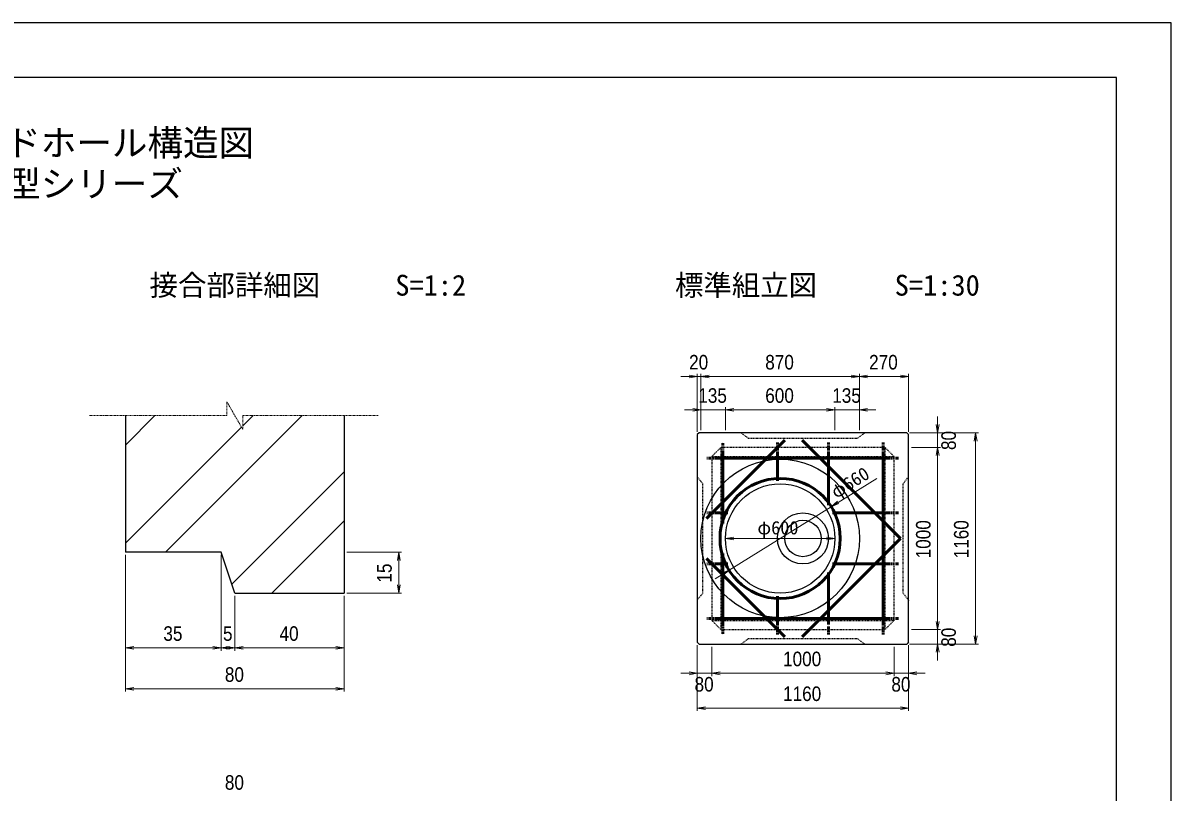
# Model space of a CAD drawing. Units: millimetres, scale not verified. Extents: x -210 to 210, y -148 to 148.
# Drawn here: x 0 to 210, y 7.8 to 148.5 of the extents above; entities that cross this region are included whole.
import ezdxf
from ezdxf.enums import TextEntityAlignment as Align

# ---------------------------------------------------------------- set-up
doc = ezdxf.new("R2010")
doc.units = ezdxf.units.MM
doc.linetypes.add('USER1', pattern=[12.95, 6.35, -3.175, 0.25, -3.175])
doc.linetypes.add('USER2', pattern=[4.7625, 3.175, -1.5875])
doc.layers.add('0-0', color=7, linetype='Continuous')
for name, color, linetype, lineweight in [('0-1_0', 9, 'Continuous', 25), ('0-2_dims', 2, 'Continuous', 13), ('0-3_pen1実線', 4, 'Continuous', 13), ('0-5_pen3実線', 7, 'Continuous', 25), ('0-6_pen4実線', 6, 'Continuous', 25), ('0-7_pen1一点', 4, 'USER1', 13), ('0-8_pen2破線', 3, 'USER2', 25), ('0-9_鉄筋１', 7, 'Continuous', 50), ('0-A_鉄筋２', 7, 'USER2', 50)]:
    doc.layers.add(name, color=color, linetype=linetype, lineweight=lineweight)
doc.styles.add('ＭＳ ゴシック', font='')
doc.styles.add('ＭＳ Ｐゴシック', font='')
doc.styles.get('ＭＳ ゴシック').set_extended_font_data('MS Gothic')
doc.styles.get('ＭＳ Ｐゴシック').set_extended_font_data('MS PGothic')

# ---------------------------------------------------------------- blocks, each defined once
blk = doc.blocks.new('部分図 1')
at = {"layer": '0-1_0'}
blk.add_lwpolyline([(0, 0), (12600, 0), (12600, 8910), (0, 8910)], close=True, dxfattribs=at)
at = {"layer": '0-2_dims'}
for p, q in [((10000, 6968.65), (9910, 6968.65)), ((10000, 6665), (10000, 6983.65)), ((10020, 6968.65), (10000, 6968.65)), ((10020, 6675), (10020, 6983.65)), ((10020, 6675), (10020, 6983.65)), ((10890, 6968.65), (10020, 6968.65)), ((10020, 6968.65), (10110, 6968.65)), ((10890, 6675), (10890, 6983.65)), ((10890, 6675), (10890, 6983.65)), ((10890, 6968.65), (11160, 6968.65)), ((11160, 6665), (11160, 6983.65)), ((10020, 6785.65), (9930, 6785.65)), ((10020, 6675), (10020, 6800.65)), ((10155, 6785.65), (10020, 6785.65)), ((10155, 6675), (10155, 6800.65)), ((10155, 6675), (10155, 6800.65)), ((10155, 6785.65), (10755, 6785.65)), ((10155, 6785.65), (10245, 6785.65)), ((10755, 6785.65), (10665, 6785.65)), ((10755, 6675), (10755, 6800.65)), ((10755, 6675), (10755, 6800.65)), ((10755, 6785.65), (10890, 6785.65)), ((10890, 6675), (10890, 6800.65)), ((10890, 6785.65), (10980, 6785.65)), ((11319.37, 6660), (11319.37, 6750)), ((11165, 6660), (11334.37, 6660)), ((11165, 6660), (11542.77, 6660)), ((11319.37, 6580), (11319.37, 6660)), ((11527.77, 5500), (11527.77, 6660)), ((11175, 6580), (11334.37, 6580)), ((11175, 6580), (11334.37, 6580)), ((11319.37, 6580), (11319.37, 6490)), ((11319.37, 6580), (11319.37, 5580)), ((6862.5, 5989.69), (6862.5, 5464.03)), ((6862.5, 5989.69), (6862.5, 5239.03)), ((7387.5, 5989.69), (7387.5, 5464.03)), ((7387.5, 5989.69), (7387.5, 5464.03)), ((8077.5, 6004.69), (8377.59, 6004.69)), ((8362.59, 6004.69), (8362.59, 5779.69)), ((7462.5, 5764.69), (7462.5, 5464.03)), ((7462.5, 5764.69), (7462.5, 5464.03)), ((8062.5, 5764.69), (8062.5, 5464.03)), ((8062.5, 5764.69), (8062.5, 5239.03)), ((8077.5, 5779.69), (8377.59, 5779.69)), ((11319.37, 5580), (11319.37, 5670)), ((11175, 5580), (11334.37, 5580)), ((11175, 5580), (11334.37, 5580)), ((11319.37, 5580), (11319.37, 5500)), ((10000, 5495), (10000, 5324.67)), ((10000, 5495), (10000, 5133.65)), ((10080, 5485), (10080, 5324.67)), ((10080, 5485), (10080, 5324.67)), ((11080, 5485), (11080, 5324.67)), ((11080, 5485), (11080, 5324.67)), ((11160, 5495), (11160, 5324.67)), ((11160, 5495), (11160, 5133.65)), ((11165, 5500), (11334.37, 5500)), ((11165, 5500), (11542.77, 5500)), ((11319.37, 5500), (11319.37, 5410)), ((7387.5, 5479.03), (6862.5, 5479.03)), ((7462.5, 5479.03), (7387.5, 5479.03)), ((7462.5, 5479.03), (8062.5, 5479.03)), ((10000, 5339.67), (9910, 5339.67)), ((10080, 5339.67), (10000, 5339.67)), ((10080, 5339.67), (10170, 5339.67)), ((10080, 5339.67), (11080, 5339.67)), ((11080, 5339.67), (10990, 5339.67)), ((11080, 5339.67), (11160, 5339.67)), ((11160, 5339.67), (11250, 5339.67)), ((8062.5, 5254.03), (6862.5, 5254.03)), ((10000, 5148.65), (11160, 5148.65))]:
    blk.add_line(p, q, dxfattribs=at)
at = {"layer": '0-2_dims', "lineweight": 18}
for p, q in [((10735.43, 6253.95), (10986.12, 6409.46)), ((10735.43, 6253.95), (10174.57, 5906.05)), ((10155, 6080), (10755, 6080)), ((10174.57, 5906.05), (10098.09, 5858.61))]:
    blk.add_line(p, q, dxfattribs=at)
at = {"layer": '0-2_dims'}
for points in [[(9955, 6961.15), (10000, 6968.65), (9955, 6976.15)], [(10065, 6976.15), (10020, 6968.65), (10065, 6961.15)], [(10065, 6976.15), (10020, 6968.65), (10065, 6961.15)], [(10845, 6961.15), (10890, 6968.65), (10845, 6976.15)], [(10935, 6976.15), (10890, 6968.65), (10935, 6961.15)], [(11115, 6961.15), (11160, 6968.65), (11115, 6976.15)], [(9975, 6778.15), (10020, 6785.65), (9975, 6793.15)], [(10200, 6793.15), (10155, 6785.65), (10200, 6778.15)], [(10200, 6793.15), (10155, 6785.65), (10200, 6778.15)], [(10710, 6778.15), (10755, 6785.65), (10710, 6793.15)], [(10710, 6778.15), (10755, 6785.65), (10710, 6793.15)], [(10935, 6793.15), (10890, 6785.65), (10935, 6778.15)], [(11311.87, 6705), (11319.37, 6660), (11326.87, 6705)], [(11535.27, 6615), (11527.77, 6660), (11520.27, 6615)], [(11326.87, 6535), (11319.37, 6580), (11311.87, 6535)], [(11326.87, 6535), (11319.37, 6580), (11311.87, 6535)], [(8370.09, 5959.69), (8362.59, 6004.69), (8355.09, 5959.69)], [(8355.09, 5824.69), (8362.59, 5779.69), (8370.09, 5824.69)], [(11311.87, 5625), (11319.37, 5580), (11326.87, 5625)], [(11311.87, 5625), (11319.37, 5580), (11326.87, 5625)], [(11520.27, 5545), (11527.77, 5500), (11535.27, 5545)], [(6907.5, 5486.53), (6862.5, 5479.03), (6907.5, 5471.53)], [(7342.5, 5471.53), (7387.5, 5479.03), (7342.5, 5486.53)], [(7432.5, 5486.53), (7387.5, 5479.03), (7432.5, 5471.53)], [(7417.5, 5471.53), (7462.5, 5479.03), (7417.5, 5486.53)], [(7507.5, 5486.53), (7462.5, 5479.03), (7507.5, 5471.53)], [(8017.5, 5471.53), (8062.5, 5479.03), (8017.5, 5486.53)], [(11326.87, 5455), (11319.37, 5500), (11311.87, 5455)], [(9955, 5332.17), (10000, 5339.67), (9955, 5347.17)], [(10125, 5347.17), (10080, 5339.67), (10125, 5332.17)], [(10125, 5347.17), (10080, 5339.67), (10125, 5332.17)], [(11035, 5332.17), (11080, 5339.67), (11035, 5347.17)], [(11035, 5332.17), (11080, 5339.67), (11035, 5347.17)], [(11205, 5347.17), (11160, 5339.67), (11205, 5332.17)], [(6907.5, 5261.53), (6862.5, 5254.03), (6907.5, 5246.53)], [(8017.5, 5246.53), (8062.5, 5254.03), (8017.5, 5261.53)], [(10045, 5156.15), (10000, 5148.65), (10045, 5141.15)], [(11115, 5141.15), (11160, 5148.65), (11115, 5156.15)]]:
    blk.add_lwpolyline(points, dxfattribs=at)
at = {"layer": '0-2_dims', "lineweight": 18}
for points in [[(10769.72, 6284.05), (10735.43, 6253.95), (10777.62, 6271.3)], [(10200, 6087.5), (10155, 6080), (10200, 6072.5)], [(10710, 6072.5), (10755, 6080), (10710, 6087.5)], [(10140.28, 5875.95), (10174.57, 5906.05), (10132.38, 5888.7)]]:
    blk.add_lwpolyline(points, dxfattribs=at)
at = {"layer": '0-3_pen1実線'}
for p, q in [((6862.5, 6593.09), (7024.1, 6754.69)), ((7082.33, 6004.69), (7832.33, 6754.69)), ((7505.8, 6697.58), (7562.92, 6754.69)), ((6862.5, 6054.28), (7499.26, 6691.03)), ((7445.91, 5829.46), (8062.5, 6446.05)), ((7665.55, 5779.69), (8062.5, 6176.65))]:
    blk.add_line(p, q, dxfattribs=at)
at = {"layer": '0-5_pen3実線'}
for p, q in [((6862.5, 6754.69), (6862.5, 6004.69)), ((8062.5, 6754.69), (8062.5, 5779.69)), ((10010, 6660), (10000, 6650)), ((10000, 6650), (10000, 5510)), ((11150, 6660), (10010, 6660)), ((11150, 6660), (11160, 6650)), ((11160, 5510), (11160, 6650)), ((7387.5, 6004.69), (6862.5, 6004.69)), ((7462.5, 5779.69), (7387.5, 6004.69)), ((7462.5, 5779.69), (8062.5, 5779.69)), ((10000, 5510), (10010, 5500)), ((10010, 5500), (11150, 5500)), ((11160, 5510), (11150, 5500))]:
    blk.add_line(p, q, dxfattribs=at)
for centre, radius in [((10455, 6080), 435), ((10455, 6080), 300), ((10580, 6080), 140), ((10580, 6080), 100)]:
    blk.add_circle(centre, radius, dxfattribs=at)
at = {"layer": '0-6_pen4実線'}
blk.add_lwpolyline([(300, 300), (12300, 300), (12300, 8610), (300, 8610)], close=True, dxfattribs=at)
at = {"layer": '0-7_pen1一点'}
for p, q in [((7419.2, 6754.69), (7419.2, 6829.69)), ((7505.8, 6679.69), (7419.2, 6829.69)), ((7419.2, 6754.69), (6662.79, 6754.69)), ((8250, 6754.69), (7505.8, 6754.69)), ((7505.8, 6754.69), (7505.8, 6679.69))]:
    blk.add_line(p, q, dxfattribs=at)
at = {"layer": '0-8_pen2破線'}
for p, q in [((10280, 6630), (10240, 6660)), ((10080, 6530), (10130, 6580)), ((11030, 6580), (10130, 6580)), ((10130, 6580), (10130, 5580)), ((11030, 6580), (11080, 6530)), ((11030, 6580), (11030, 5580)), ((10080, 6530), (10080, 5630)), ((10080, 6530), (11080, 6530)), ((11080, 5630), (11080, 6530)), ((10030, 6380), (10000, 6420)), ((10030, 5780), (10030, 6380)), ((11130, 6380), (11160, 6420)), ((11130, 5780), (11130, 6380)), ((10030, 5780), (10000, 5740)), ((11130, 5780), (11160, 5740)), ((10130, 5580), (10080, 5630)), ((10080, 5630), (11080, 5630)), ((11080, 5630), (11030, 5580)), ((10130, 5580), (11030, 5580)), ((10280, 5530), (10240, 5500)), ((10280, 5530), (10880, 5530)), ((10880, 5530), (10920, 5500))]:
    blk.add_line(p, q, dxfattribs=at)
blk.add_lwpolyline([(10280, 6630), (10880, 6630), (10920, 6660)], dxfattribs=at)
at = {"layer": '0-9_鉄筋１'}
for p, q in [((10050.31, 6189.69), (10480.76, 6620.14)), ((11116.28, 6080), (10576.14, 6620.14)), ((10140, 6557), (10140, 6162)), ((10440, 6557), (10440, 6397)), ((10720, 6557), (10720, 6262)), ((11020, 6557), (11020, 5603)), ((10103, 6520), (11057, 6520)), ((10103, 6220), (10168, 6220)), ((11057, 6220), (10742, 6220)), ((11116.28, 6080), (10576.14, 5539.86)), ((10140, 5998), (10140, 5603)), ((10050.31, 5970.31), (10480.76, 5539.86)), ((10103, 5940), (10168, 5940)), ((11057, 5940), (10742, 5940)), ((10720, 5893), (10720, 5608)), ((10440, 5763), (10440, 5603)), ((10103, 5640), (11057, 5640))]:
    blk.add_line(p, q, dxfattribs=at)
blk.add_circle((10455, 6080), 330, dxfattribs=at)
at = {"layer": '0-A_鉄筋２'}
for p, q in [((10140, 6557), (10140, 6607)), ((10440, 6607), (10440, 6557)), ((10720, 6607), (10720, 6557)), ((11020, 6607), (11020, 6557)), ((10053, 6520), (10103, 6520)), ((11107, 6520), (11057, 6520)), ((10053, 6220), (10103, 6220)), ((11107, 6220), (11057, 6220)), ((10053, 5940), (10103, 5940)), ((11107, 5940), (11057, 5940)), ((10053, 5640), (10103, 5640)), ((11107, 5640), (11057, 5640)), ((10140, 5603), (10140, 5553)), ((10440, 5553), (10440, 5603)), ((10720, 5553), (10720, 5603)), ((11020, 5553), (11020, 5603))]:
    blk.add_line(p, q, dxfattribs=at)
at = {"layer": '0-2_dims', "color": 7, "style": 'ＭＳ Ｐゴシック', "width": 0.9}
for s, p in [('20', (9955.45, 6983.65)), ('870', (10373.18, 6983.65)), ('270', (10943.18, 6983.65)), ('135', (10005.68, 6800.65)), ('600', (10373.18, 6800.65)), ('135', (10740.68, 6800.65)), ('35', (7070.45, 5494.03)), ('5', (7397.73, 5494.03)), ('40', (7707.95, 5494.03)), ('1000', (10470.91, 5354.67)), ('80', (7407.95, 5269.03)), ('80', (9985.45, 5215.58)), ('80', (11065.45, 5215.58)), ('1160', (10470.91, 5163.65)), ('80', (7407.95, 4676.54))]:
    blk.add_text(s, height=79.98, dxfattribs=at).set_placement(p, align=Align.BOTTOM_LEFT)
for s, p in [('80', (11443.46, 6565.45)), ('1000', (11304.37, 5970.91)), ('1160', (11512.77, 5970.91)), ('15', (8347.59, 5837.65)), ('80', (11443.46, 5485.45))]:
    blk.add_text(s, height=79.98, rotation=90, dxfattribs=at).set_placement(p, align=Align.BOTTOM_LEFT)
at = {"layer": '0-2_dims', "color": 7, "style": 'ＭＳ ゴシック'}
blk.add_text('φ660', height=73.31, rotation=31.812, dxfattribs=at).set_placement((10773.41, 6278.1), align=Align.BOTTOM_LEFT)
blk.add_text('φ600', height=73.31, dxfattribs=at).set_placement((10330, 6080.5), align=Align.BOTTOM_LEFT)
at = {"layer": '0-5_pen3実線', "style": 'ＭＳ ゴシック'}
for s, height, p in [('\u3000接合部詳細図\u3000', 114.4, (6838.57, 7378.74)), ('S=1:2', 114.3, (8343.31, 7378.76)), ('\u3000標準組立図\u3000', 114.3, (9722, 7378.73)), ('S=1:30', 114.4, (11083.65, 7378.73))]:
    blk.add_text(s, height=height, dxfattribs=at).set_placement(p, align=Align.BOTTOM_LEFT)
at = {"layer": '0-6_pen4実線', "style": 'ＭＳ ゴシック'}
for s, p in [('\u3000ＫＯＥＩハンドホール構造図\u3000', (4837.55, 8137.5)), ('１０００型シリーズ', (5422.51, 7912.5))]:
    blk.add_text(s, height=143, dxfattribs=at).set_placement(p, align=Align.BOTTOM_LEFT)

msp = doc.modelspace()

# ---------------------------------------------------------------- block references
at = {"layer": '0-0', "xscale": 0.0333333, "yscale": 0.0333333}
msp.add_blockref('部分図 1', (-210, -148.5), dxfattribs=at)

doc.saveas('drawing.dxf')
